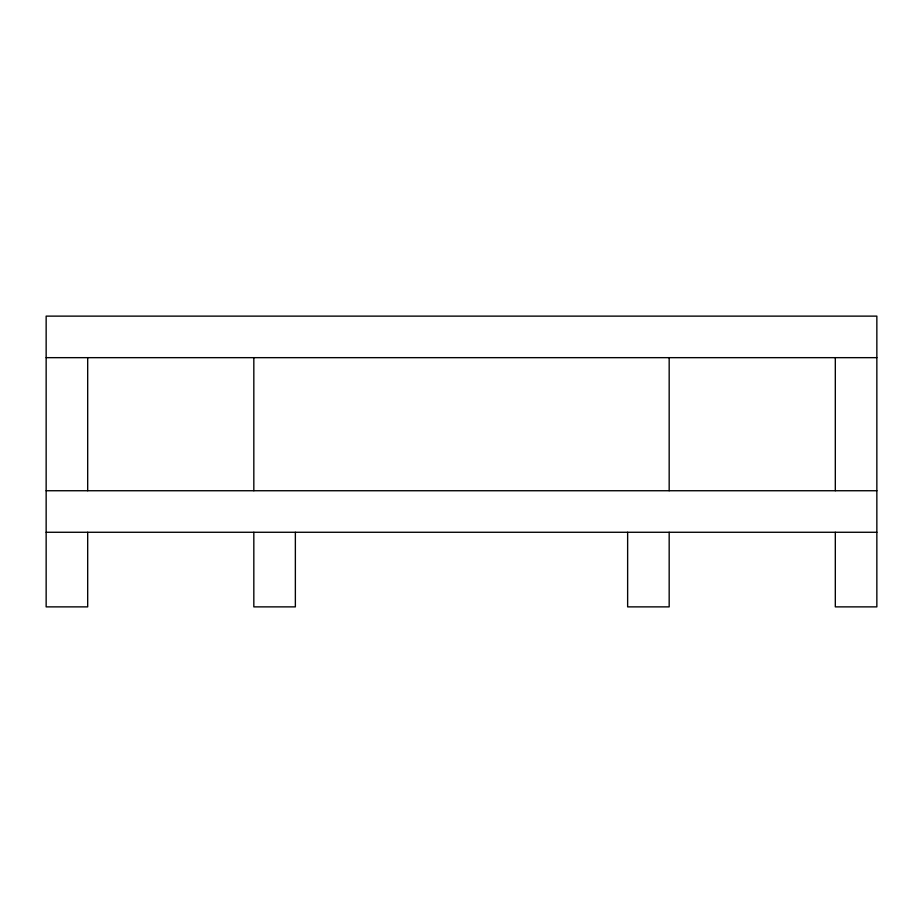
<?xml version="1.0" encoding="UTF-8"?>
<svg xmlns="http://www.w3.org/2000/svg" width="923" height="923" viewBox="0 0 923 923"><rect width="100%" height="100%" fill="white"/><g stroke="black" fill="none" stroke-linecap="round" stroke-linejoin="round"><path stroke-width="1.38" d="M46.15 357.663L876.85 357.663M46.15 490.736L876.85 490.736M46.15 532.271L876.85 532.271M835.315 357.663L835.315 490.736M835.315 532.271L835.315 606.873L876.85 606.873L876.85 316.127L46.15 316.127L46.15 606.873L87.685 606.873L87.685 532.271M669.175 357.663L669.175 490.736M669.175 532.271L669.175 606.873L627.64 606.873L627.64 532.271M295.36 532.271L295.36 606.873L253.825 606.873L253.825 532.271M253.825 357.663L253.825 490.736M87.685 357.663L87.685 490.736"/></g></svg>
